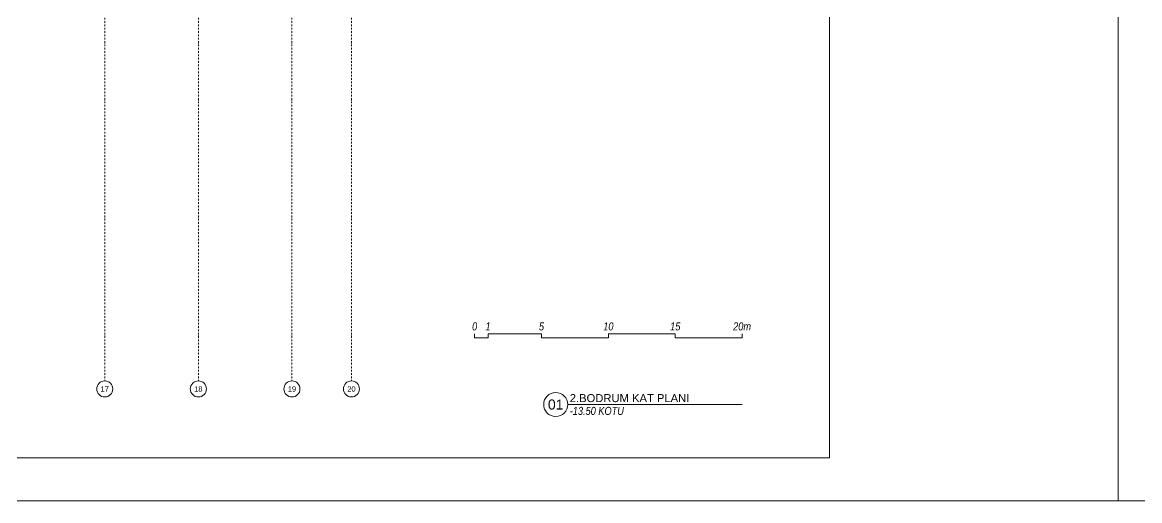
# Model space of a CAD drawing. Header units: metres. Extents: x -19121 to 152404, y -12107 to 29421.
# Drawn here: x 9964 to 18319, y -4219 to -637 of the extents above; entities that cross this region are included whole.
import ezdxf
from ezdxf.enums import TextEntityAlignment as Align

# ---------------------------------------------------------------- set-up
doc = ezdxf.new("R2010")
doc.units = ezdxf.units.M
doc.header["$LTSCALE"] = 50
doc.header["$MEASUREMENT"] = 0
doc.linetypes.add('DASHDOT2', pattern=[0.5, 0.25, -0.125, 0, -0.125])
doc.layers.get('0').update_dxf_attribs({"color": 9, "lineweight": 9})
for name, color, linetype, lineweight in [('03', 18, 'Continuous', 9), ('21', 9, 'Continuous', 9), ('24', 9, 'DASHDOT2', 9), ('40A', 9, 'Continuous', 9)]:
    doc.layers.add(name, color=color, linetype=linetype, lineweight=lineweight)
doc.styles.add('Arial', font='arial.ttf', dxfattribs={"height": 2.5})
doc.styles.add('MuuM_TEXT-ITALIC', font='ARIALNI.TTF')

# ---------------------------------------------------------------- blocks, each defined once
blk = doc.blocks.new('0_drawinglabel')
blk.add_lwpolyline([(3, 0), (46.46, 0)])
blk.add_circle((0, 0), 3)
at = {"style": 'Arial'}
blk.add_attdef('CIZIMNO', text='', height=2.5, dxfattribs=at).set_placement((0, 0), align=Align.MIDDLE)
blk.add_attdef('CIZIMADI', text='', height=2, dxfattribs=at).set_placement((3.5, 0), align=Align.BOTTOM_LEFT)
blk.add_attdef('OLCEK', text='', height=2, dxfattribs=at).set_placement((46.46, 0), align=Align.BOTTOM_RIGHT)
at = {"style": 'MuuM_TEXT-ITALIC'}
blk.add_attdef('DRAWINGNAME', text='', height=2, dxfattribs=at).set_placement((3.5, -0.59), align=Align.TOP_LEFT)
blk.add_attdef('SCALE', text='', height=2, dxfattribs=at).set_placement((46.46, -0.59), align=Align.TOP_RIGHT)
blk = doc.blocks.new('0_graphicscale')
blk.add_lwpolyline([(0, 2.95), (0, 0), (10, 0), (10, 2.95), (50, 2.95), (50, 0), (100, 0), (100, 2.95), (150, 2.95), (150, 0), (200, 0), (200, 2.95)])
at = {"style": 'MuuM_TEXT-ITALIC'}
for s, p in [('0', (0, 8.49)), ('1', (10, 8.49)), ('5', (50, 8.49)), ('10', (100, 8.49)), ('15', (150, 8.49)), ('20m', (200, 8.49))]:
    blk.add_text(s, height=6, dxfattribs=at).set_placement(p, align=Align.MIDDLE_CENTER)
blk = doc.blocks.new('0_aks')
at = {"linetype": 'Continuous'}
blk.add_circle((0, 0), 3, dxfattribs=at)
at = {"style": 'Arial'}
blk.add_attdef('AKS', text='', height=2, dxfattribs=at).set_placement((0, 0), align=Align.MIDDLE_CENTER)
blk = doc.blocks.new('p-akslar_yeni')
at = {"layer": '24'}
for points in [[(16995, -8575), (16995, -11897.2)], [(17695, -8575), (17695, -11897.2)], [(18395, -8575), (18395, -11897.2)], [(18840, -8575), (18840, -11897.2)]]:
    blk.add_lwpolyline(points, dxfattribs=at)
at = {"layer": '21', "xscale": 20, "yscale": 20, "zscale": 20}
for p, values in [((16995, -11957.2), {'AKS': '17'}), ((17695, -11957.2), {'AKS': '18'}), ((18395, -11957.2), {'AKS': '19'}), ((18840, -11957.2), {'AKS': '20'})]:
    blk.add_blockref('0_aks', p, dxfattribs=at).add_auto_attribs(values)

msp = doc.modelspace()

# ---------------------------------------------------------------- linework, layer by layer
at = {"layer": '40A'}
for points in [[(18159.28, -4218.56), (-9840.72, -4218.56), (-9840.72, 12601.44), (18159.28, 12601.44)], [(46159.28, -4218.56), (18159.28, -4218.56), (18159.28, 12601.44), (46159.28, 12601.44)], [(-9520.72, 12281.44), (15999.52, 12281.44), (15999.52, -3898.56), (-9520.72, -3898.56)]]:
    msp.add_lwpolyline(points, close=True, dxfattribs=at)

# ---------------------------------------------------------------- block references
at = {"layer": '03', "xscale": 10, "yscale": 10, "zscale": 10}
msp.add_blockref('0_graphicscale', (13346.18, -2998.56), dxfattribs=at)
at = {"layer": '21'}
ref = msp.add_blockref('0_drawinglabel', (13952.4, -3498.56), dxfattribs=dict(at, xscale=30, yscale=30, zscale=30))
ref.add_attrib('CIZIMNO', '01', dxfattribs={"layer": '0', "height": 75, "style": 'Arial'}).set_placement((13952.4, -3498.56), align=Align.MIDDLE)
ref.add_attrib('CIZIMADI', '2.BODRUM KAT PLANI', dxfattribs={"layer": '0', "height": 60, "style": 'Arial'}).set_placement((14057.4, -3498.56), align=Align.BOTTOM_LEFT)
ref.add_attrib('DRAWINGNAME', '-13.50 KOTU', dxfattribs={"layer": '0', "height": 60, "style": 'MuuM_TEXT-ITALIC'}).set_placement((14057.4, -3516.32), align=Align.TOP_LEFT)
at = {"layer": '24'}
msp.add_blockref('p-akslar_yeni', (-6415, 8575), dxfattribs=at)

doc.saveas('drawing.dxf')
